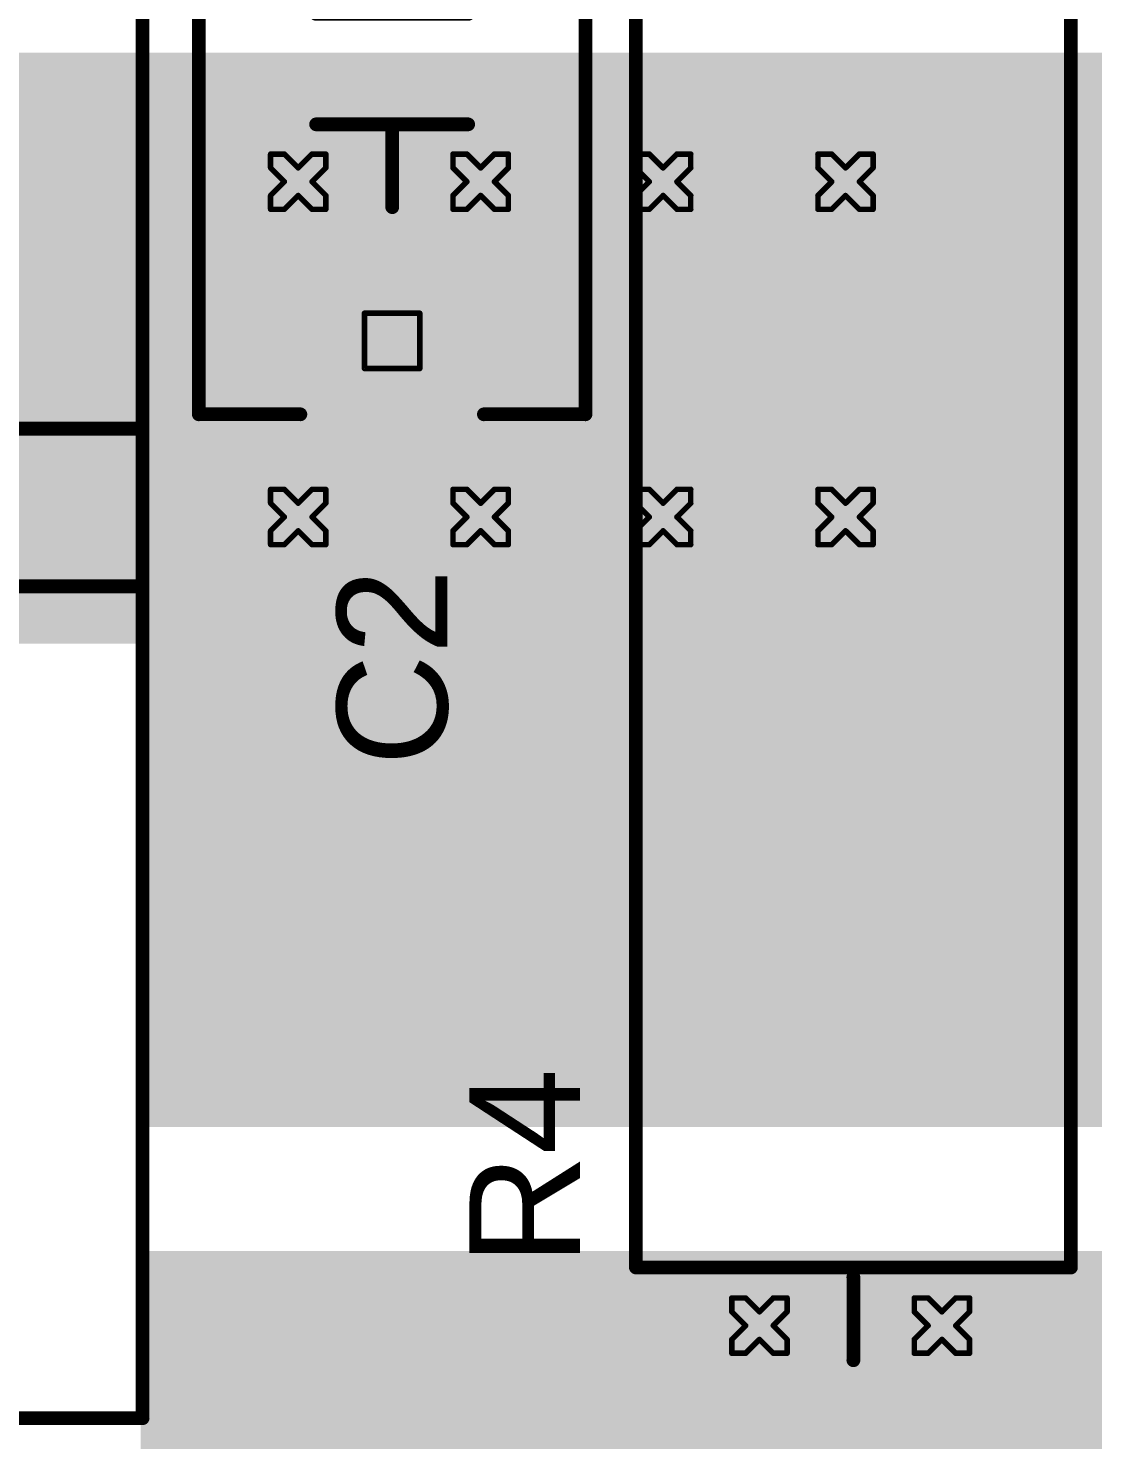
# Model space of a CAD drawing. Header units: inches. Extents: x 0 to 282, y 0 to 91.
# Drawn here: x 14.18 to 23.97, y 19.63 to 32.61 of the extents above; entities that cross this region are included whole.
import ezdxf

# ---------------------------------------------------------------- set-up
doc = ezdxf.new("R2010")
doc.units = ezdxf.units.IN
for name, color, linetype in [('Bottom Layer', 5, 'Continuous'), ('Bottom Solder', 6, 'Continuous'), ('Drill Drawing', 1, 'Continuous'), ('Multi-Layer', 9, 'Continuous'), ('Pad Holes', 156, 'Continuous'), ('Top Layer', 1, 'Continuous'), ('Top Overlay', 2, 'Continuous'), ('Top Solder', 216, 'Continuous'), ('Via Holes', 16, 'Continuous')]:
    doc.layers.add(name, color=color, linetype=linetype)
doc.styles.add('Arial', font='', dxfattribs={"height": 0.2})
doc.styles.get('Arial').set_extended_font_data('Arial')

# ---------------------------------------------------------------- blocks, each defined once
blk = doc.blocks.new('MFR2WSJT_73_39R_2')
at = {"layer": 'Bottom Layer'}
h = blk.add_hatch(color=5, dxfattribs=at)
edge = h.paths.add_edge_path()
edge.add_arc((7.75, 0), 0.9, 0, 360)
at = {"layer": 'Bottom Solder'}
h = blk.add_hatch(color=6, dxfattribs=at)
edge = h.paths.add_edge_path()
edge.add_arc((7.75, 0), 0.951, 0, 360)
at = {"layer": 'Multi-Layer'}
h = blk.add_hatch(color=9, dxfattribs=at)
edge = h.paths.add_edge_path()
edge.add_arc((7.75, 0), 0.9, 0, 360)
at = {"layer": 'Pad Holes'}
h = blk.add_hatch(color=7, dxfattribs=at)
edge = h.paths.add_edge_path()
edge.add_arc((7.75, 0), 0.5, 0, 360)
at = {"layer": 'Top Layer'}
h = blk.add_hatch(color=1, dxfattribs=at)
edge = h.paths.add_edge_path()
edge.add_arc((7.75, 0), 0.9, 0, 360)
at = {"layer": 'Top Solder'}
h = blk.add_hatch(color=216, dxfattribs=at)
edge = h.paths.add_edge_path()
edge.add_arc((7.75, 0), 0.951, 0, 360)
at = {"layer": 'Top Overlay', "const_width": 0.127}
for points in [[(5.75, 2), (-5.75, 2)], [(5.75, -2), (5.75, 2)], [(6.603, 0), (5.841, 0)], [(5.75, -2), (-5.75, -2)]]:
    blk.add_lwpolyline(points, dxfattribs=at)
at = {"layer": 'Top Overlay', "const_width": 0.0635}
for points in [[(5.718, 2, 1), (5.782, 2, 1)], [(5.718, 2, 1), (5.782, 2, 1)], [(5.809, 0, 1), (5.873, 0, 1)], [(6.571, 0, 1), (6.635, 0, 1)], [(5.718, -2, 1), (5.782, -2, 1)], [(5.718, -2, 1), (5.782, -2, 1)]]:
    blk.add_lwpolyline(points, format="xyb", close=True, dxfattribs=at)
blk = doc.blocks.new('KP103J2G0501_3')
at = {"layer": 'Bottom Layer'}
h = blk.add_hatch(color=5, dxfattribs=at)
edge = h.paths.add_edge_path()
edge.add_arc((-2.5, 0), 0.9, 0, 360)
h = blk.add_hatch(color=5, dxfattribs=at)
edge = h.paths.add_edge_path()
edge.add_arc((2.5, 0), 0.9, 0, 360)
at = {"layer": 'Bottom Solder'}
h = blk.add_hatch(color=6, dxfattribs=at)
edge = h.paths.add_edge_path()
edge.add_arc((-2.5, 0), 0.95, 0, 360)
h = blk.add_hatch(color=6, dxfattribs=at)
edge = h.paths.add_edge_path()
edge.add_arc((2.5, 0), 0.95, 0, 360)
at = {"layer": 'Multi-Layer'}
h = blk.add_hatch(color=9, dxfattribs=at)
edge = h.paths.add_edge_path()
edge.add_arc((-2.5, 0), 0.9, 0, 360)
h = blk.add_hatch(color=9, dxfattribs=at)
edge = h.paths.add_edge_path()
edge.add_arc((2.5, 0), 0.9, 0, 360)
at = {"layer": 'Pad Holes'}
h = blk.add_hatch(color=7, dxfattribs=at)
edge = h.paths.add_edge_path()
edge.add_arc((-2.5, 0), 0.5, 0, 360)
h = blk.add_hatch(color=7, dxfattribs=at)
edge = h.paths.add_edge_path()
edge.add_arc((2.5, 0), 0.5, 0, 360)
at = {"layer": 'Top Layer'}
h = blk.add_hatch(color=1, dxfattribs=at)
edge = h.paths.add_edge_path()
edge.add_arc((-2.5, 0), 0.9, 0, 360)
h = blk.add_hatch(color=1, dxfattribs=at)
edge = h.paths.add_edge_path()
edge.add_arc((2.5, 0), 0.9, 0, 360)
at = {"layer": 'Top Solder'}
h = blk.add_hatch(color=216, dxfattribs=at)
edge = h.paths.add_edge_path()
edge.add_arc((-2.5, 0), 0.95, 0, 360)
h = blk.add_hatch(color=216, dxfattribs=at)
edge = h.paths.add_edge_path()
edge.add_arc((2.5, 0), 0.95, 0, 360)
at = {"layer": 'Top Overlay', "const_width": 0.127}
for points in [[(-3.175, 1.778), (-3.175, 0.844)], [(-3.175, 1.778), (3.175, 1.778)], [(3.175, 1.778), (3.175, 0.844)], [(-0.508, 0.699), (-0.508, -0.699)], [(0.508, 0.699), (0.508, -0.699)], [(-1.27, -0.001), (-0.508, -0.001)], [(0.508, -0.001), (1.27, -0.001)], [(-3.175, -0.844), (-3.175, -1.778)], [(3.175, -0.844), (3.175, -1.778)], [(-3.175, -1.778), (3.175, -1.778)]]:
    blk.add_lwpolyline(points, dxfattribs=at)
at = {"layer": 'Top Overlay', "const_width": 0.0635}
for points in [[(-3.207, 1.778, 1), (-3.144, 1.778, 1)], [(-3.207, 1.778, 1), (-3.144, 1.778, 1)], [(3.143, 1.778, 1), (3.206, 1.778, 1)], [(3.143, 1.778, 1), (3.206, 1.778, 1)], [(-3.207, 0.844, 1), (-3.144, 0.844, 1)], [(3.143, 0.844, 1), (3.206, 0.844, 1)], [(-0.54, 0.699, 1), (-0.477, 0.699, 1)], [(0.476, 0.699, 1), (0.54, 0.699, 1)], [(-1.302, -0.001, 1), (-1.239, -0.001, 1)], [(-0.54, -0.001, 1), (-0.477, -0.001, 1)], [(0.476, -0.001, 1), (0.54, -0.001, 1)], [(1.238, -0.001, 1), (1.301, -0.001, 1)], [(-0.54, -0.699, 1), (-0.477, -0.699, 1)], [(0.476, -0.699, 1), (0.54, -0.699, 1)], [(-3.207, -0.844, 1), (-3.144, -0.844, 1)], [(3.143, -0.844, 1), (3.206, -0.844, 1)], [(-3.207, -1.778, 1), (-3.144, -1.778, 1)], [(-3.207, -1.778, 1), (-3.144, -1.778, 1)], [(3.143, -1.778, 1), (3.206, -1.778, 1)], [(3.143, -1.778, 1), (3.206, -1.778, 1)]]:
    blk.add_lwpolyline(points, format="xyb", close=True, dxfattribs=at)
blk = doc.blocks.new('DBT50G_7_62_2P_BK_P_10')
at = {"layer": 'Top Overlay', "const_width": 0.127}
for points in [[(8.38, 4.55), (-8.22, 4.55)], [(-0.72, -10.65), (-0.72, 4.55)], [(0.73, 4.55), (-0.72, 4.55)], [(0.73, -10.65), (0.73, 4.55)], [(8.38, -10.65), (8.38, 4.55)]]:
    blk.add_lwpolyline(points, dxfattribs=at)
at = {"layer": 'Top Overlay', "const_width": 0.0635}
for points in [[(-0.752, 4.55, 1), (-0.688, 4.55, 1)], [(-0.752, 4.55, 1), (-0.688, 4.55, 1)], [(0.698, 4.55, 1), (0.762, 4.55, 1)], [(0.698, 4.55, 1), (0.762, 4.55, 1)], [(8.348, 4.55, 1), (8.412, 4.55, 1)], [(8.348, 4.55, 1), (8.412, 4.55, 1)]]:
    blk.add_lwpolyline(points, format="xyb", close=True, dxfattribs=at)

msp = doc.modelspace()

# ---------------------------------------------------------------- hatches: boundary and pattern name
at = {"layer": 'Bottom Layer'}
for points in [[(1.321, 26.949), (32.207, 26.949), (32.207, 32.385), (1.321, 32.385)], [(15.215, 22.504), (32.207, 22.504), (32.207, 32.385), (15.215, 32.385)], [(15.215, 15.824), (43.155, 15.824), (43.155, 21.361), (15.215, 21.361)]]:
    msp.add_hatch(color=5, dxfattribs=at).paths.add_polyline_path(points)
h = msp.add_hatch(color=5, dxfattribs=at)
edge = h.paths.add_edge_path()
edge.add_arc((16.662, 31.197), 0.3, 0, 360)
h = msp.add_hatch(color=5, dxfattribs=at)
edge = h.paths.add_edge_path()
edge.add_arc((18.34, 31.197), 0.3, 0, 360)
h = msp.add_hatch(color=5, dxfattribs=at)
edge = h.paths.add_edge_path()
edge.add_arc((20.018, 31.197), 0.3, 0, 360)
h = msp.add_hatch(color=5, dxfattribs=at)
edge = h.paths.add_edge_path()
edge.add_arc((21.696, 31.197), 0.3, 0, 360)
h = msp.add_hatch(color=5, dxfattribs=at)
edge = h.paths.add_edge_path()
edge.add_arc((16.662, 28.113), 0.3, 0, 360)
h = msp.add_hatch(color=5, dxfattribs=at)
edge = h.paths.add_edge_path()
edge.add_arc((18.34, 28.113), 0.3, 0, 360)
h = msp.add_hatch(color=5, dxfattribs=at)
edge = h.paths.add_edge_path()
edge.add_arc((20.018, 28.113), 0.3, 0, 360)
h = msp.add_hatch(color=5, dxfattribs=at)
edge = h.paths.add_edge_path()
edge.add_arc((21.696, 28.113), 0.3, 0, 360)
h = msp.add_hatch(color=5, dxfattribs=at)
edge = h.paths.add_edge_path()
edge.add_arc((20.904, 20.676), 0.3, 0, 360)
h = msp.add_hatch(color=5, dxfattribs=at)
edge = h.paths.add_edge_path()
edge.add_arc((22.582, 20.676), 0.3, 0, 360)
at = {"layer": 'Bottom Solder'}
h = msp.add_hatch(color=6, dxfattribs=at)
edge = h.paths.add_edge_path()
edge.add_arc((16.662, 31.197), 0.402, 0, 360)
h = msp.add_hatch(color=6, dxfattribs=at)
edge = h.paths.add_edge_path()
edge.add_arc((18.34, 31.197), 0.402, 0, 360)
h = msp.add_hatch(color=6, dxfattribs=at)
edge = h.paths.add_edge_path()
edge.add_arc((20.018, 31.197), 0.402, 0, 360)
h = msp.add_hatch(color=6, dxfattribs=at)
edge = h.paths.add_edge_path()
edge.add_arc((21.696, 31.197), 0.402, 0, 360)
h = msp.add_hatch(color=6, dxfattribs=at)
edge = h.paths.add_edge_path()
edge.add_arc((16.662, 28.113), 0.402, 0, 360)
h = msp.add_hatch(color=6, dxfattribs=at)
edge = h.paths.add_edge_path()
edge.add_arc((18.34, 28.113), 0.402, 0, 360)
h = msp.add_hatch(color=6, dxfattribs=at)
edge = h.paths.add_edge_path()
edge.add_arc((20.018, 28.113), 0.402, 0, 360)
h = msp.add_hatch(color=6, dxfattribs=at)
edge = h.paths.add_edge_path()
edge.add_arc((21.696, 28.113), 0.402, 0, 360)
h = msp.add_hatch(color=6, dxfattribs=at)
edge = h.paths.add_edge_path()
edge.add_arc((20.904, 20.676), 0.402, 0, 360)
h = msp.add_hatch(color=6, dxfattribs=at)
edge = h.paths.add_edge_path()
edge.add_arc((22.582, 20.676), 0.402, 0, 360)
at = {"layer": 'Top Layer'}
for points in [[(1.321, 26.949), (32.207, 26.949), (32.207, 32.385), (1.321, 32.385)], [(15.215, 22.504), (32.207, 22.504), (32.207, 32.385), (15.215, 32.385)], [(15.215, 15.824), (43.155, 15.824), (43.155, 21.361), (15.215, 21.361)]]:
    msp.add_hatch(color=1, dxfattribs=at).paths.add_polyline_path(points)
h = msp.add_hatch(color=1, dxfattribs=at)
edge = h.paths.add_edge_path()
edge.add_arc((16.662, 31.197), 0.3, 0, 360)
h = msp.add_hatch(color=1, dxfattribs=at)
edge = h.paths.add_edge_path()
edge.add_arc((18.34, 31.197), 0.3, 0, 360)
h = msp.add_hatch(color=1, dxfattribs=at)
edge = h.paths.add_edge_path()
edge.add_arc((20.018, 31.197), 0.3, 0, 360)
h = msp.add_hatch(color=1, dxfattribs=at)
edge = h.paths.add_edge_path()
edge.add_arc((21.696, 31.197), 0.3, 0, 360)
h = msp.add_hatch(color=1, dxfattribs=at)
edge = h.paths.add_edge_path()
edge.add_arc((16.662, 28.113), 0.3, 0, 360)
h = msp.add_hatch(color=1, dxfattribs=at)
edge = h.paths.add_edge_path()
edge.add_arc((18.34, 28.113), 0.3, 0, 360)
h = msp.add_hatch(color=1, dxfattribs=at)
edge = h.paths.add_edge_path()
edge.add_arc((20.018, 28.113), 0.3, 0, 360)
h = msp.add_hatch(color=1, dxfattribs=at)
edge = h.paths.add_edge_path()
edge.add_arc((21.696, 28.113), 0.3, 0, 360)
h = msp.add_hatch(color=1, dxfattribs=at)
edge = h.paths.add_edge_path()
edge.add_arc((20.904, 20.676), 0.3, 0, 360)
h = msp.add_hatch(color=1, dxfattribs=at)
edge = h.paths.add_edge_path()
edge.add_arc((22.582, 20.676), 0.3, 0, 360)
at = {"layer": 'Top Solder'}
h = msp.add_hatch(color=216, dxfattribs=at)
edge = h.paths.add_edge_path()
edge.add_arc((16.662, 31.197), 0.402, 0, 360)
h = msp.add_hatch(color=216, dxfattribs=at)
edge = h.paths.add_edge_path()
edge.add_arc((18.34, 31.197), 0.402, 0, 360)
h = msp.add_hatch(color=216, dxfattribs=at)
edge = h.paths.add_edge_path()
edge.add_arc((20.018, 31.197), 0.402, 0, 360)
h = msp.add_hatch(color=216, dxfattribs=at)
edge = h.paths.add_edge_path()
edge.add_arc((21.696, 31.197), 0.402, 0, 360)
h = msp.add_hatch(color=216, dxfattribs=at)
edge = h.paths.add_edge_path()
edge.add_arc((16.662, 28.113), 0.402, 0, 360)
h = msp.add_hatch(color=216, dxfattribs=at)
edge = h.paths.add_edge_path()
edge.add_arc((18.34, 28.113), 0.402, 0, 360)
h = msp.add_hatch(color=216, dxfattribs=at)
edge = h.paths.add_edge_path()
edge.add_arc((20.018, 28.113), 0.402, 0, 360)
h = msp.add_hatch(color=216, dxfattribs=at)
edge = h.paths.add_edge_path()
edge.add_arc((21.696, 28.113), 0.402, 0, 360)
h = msp.add_hatch(color=216, dxfattribs=at)
edge = h.paths.add_edge_path()
edge.add_arc((20.904, 20.676), 0.402, 0, 360)
h = msp.add_hatch(color=216, dxfattribs=at)
edge = h.paths.add_edge_path()
edge.add_arc((22.582, 20.676), 0.402, 0, 360)
at = {"layer": 'Via Holes'}
h = msp.add_hatch(color=7, dxfattribs=at)
edge = h.paths.add_edge_path()
edge.add_arc((16.662, 31.197), 0.15, 0, 360)
h = msp.add_hatch(color=7, dxfattribs=at)
edge = h.paths.add_edge_path()
edge.add_arc((18.34, 31.197), 0.15, 0, 360)
h = msp.add_hatch(color=7, dxfattribs=at)
edge = h.paths.add_edge_path()
edge.add_arc((20.018, 31.197), 0.15, 0, 360)
h = msp.add_hatch(color=7, dxfattribs=at)
edge = h.paths.add_edge_path()
edge.add_arc((21.696, 31.197), 0.15, 0, 360)
h = msp.add_hatch(color=7, dxfattribs=at)
edge = h.paths.add_edge_path()
edge.add_arc((16.662, 28.113), 0.15, 0, 360)
h = msp.add_hatch(color=7, dxfattribs=at)
edge = h.paths.add_edge_path()
edge.add_arc((18.34, 28.113), 0.15, 0, 360)
h = msp.add_hatch(color=7, dxfattribs=at)
edge = h.paths.add_edge_path()
edge.add_arc((20.018, 28.113), 0.15, 0, 360)
h = msp.add_hatch(color=7, dxfattribs=at)
edge = h.paths.add_edge_path()
edge.add_arc((21.696, 28.113), 0.15, 0, 360)
h = msp.add_hatch(color=7, dxfattribs=at)
edge = h.paths.add_edge_path()
edge.add_arc((20.904, 20.676), 0.15, 0, 360)
h = msp.add_hatch(color=7, dxfattribs=at)
edge = h.paths.add_edge_path()
edge.add_arc((22.582, 20.676), 0.15, 0, 360)

# ---------------------------------------------------------------- linework, layer by layer
at = {"layer": 'Drill Drawing', "const_width": 0.0508}
for points in [[(16.408, 31.324), (16.408, 31.451)], [(16.408, 31.451), (16.535, 31.451)], [(16.535, 31.451), (16.662, 31.324)], [(16.662, 31.324), (16.789, 31.451)], [(16.789, 31.451), (16.916, 31.451)], [(16.916, 31.324), (16.916, 31.451)], [(18.086, 31.324), (18.086, 31.451)], [(18.086, 31.451), (18.213, 31.451)], [(18.213, 31.451), (18.34, 31.324)], [(18.34, 31.324), (18.467, 31.451)], [(18.467, 31.451), (18.594, 31.451)], [(18.594, 31.324), (18.594, 31.451)], [(19.764, 31.324), (19.764, 31.451)], [(19.764, 31.451), (19.891, 31.451)], [(19.891, 31.451), (20.018, 31.324)], [(20.018, 31.324), (20.145, 31.451)], [(20.145, 31.451), (20.272, 31.451)], [(20.272, 31.324), (20.272, 31.451)], [(21.442, 31.324), (21.442, 31.451)], [(21.442, 31.451), (21.569, 31.451)], [(21.569, 31.451), (21.696, 31.324)], [(21.696, 31.324), (21.823, 31.451)], [(21.823, 31.451), (21.95, 31.451)], [(21.95, 31.324), (21.95, 31.451)], [(16.408, 31.324), (16.535, 31.197)], [(16.789, 31.197), (16.916, 31.324)], [(18.086, 31.324), (18.213, 31.197)], [(18.467, 31.197), (18.594, 31.324)], [(19.764, 31.324), (19.891, 31.197)], [(20.145, 31.197), (20.272, 31.324)], [(21.442, 31.324), (21.569, 31.197)], [(21.823, 31.197), (21.95, 31.324)], [(16.408, 31.07), (16.535, 31.197)], [(16.789, 31.197), (16.916, 31.07)], [(18.086, 31.07), (18.213, 31.197)], [(18.467, 31.197), (18.594, 31.07)], [(19.764, 31.07), (19.891, 31.197)], [(20.145, 31.197), (20.272, 31.07)], [(21.442, 31.07), (21.569, 31.197)], [(21.823, 31.197), (21.95, 31.07)], [(16.408, 30.943), (16.408, 31.07)], [(16.535, 30.943), (16.662, 31.07)], [(16.662, 31.07), (16.789, 30.943)], [(16.916, 30.943), (16.916, 31.07)], [(18.086, 30.943), (18.086, 31.07)], [(18.213, 30.943), (18.34, 31.07)], [(18.34, 31.07), (18.467, 30.943)], [(18.594, 30.943), (18.594, 31.07)], [(19.764, 30.943), (19.764, 31.07)], [(19.891, 30.943), (20.018, 31.07)], [(20.018, 31.07), (20.145, 30.943)], [(20.272, 30.943), (20.272, 31.07)], [(21.442, 30.943), (21.442, 31.07)], [(21.569, 30.943), (21.696, 31.07)], [(21.696, 31.07), (21.823, 30.943)], [(21.95, 30.943), (21.95, 31.07)], [(16.408, 30.943), (16.535, 30.943)], [(16.789, 30.943), (16.916, 30.943)], [(18.086, 30.943), (18.213, 30.943)], [(18.467, 30.943), (18.594, 30.943)], [(19.764, 30.943), (19.891, 30.943)], [(20.145, 30.943), (20.272, 30.943)], [(21.442, 30.943), (21.569, 30.943)], [(21.823, 30.943), (21.95, 30.943)], [(17.272, 29.987), (17.78, 29.987)], [(17.272, 29.479), (17.272, 29.987)], [(17.78, 29.479), (17.78, 29.987)], [(17.272, 29.479), (17.78, 29.479)], [(16.408, 28.24), (16.408, 28.367)], [(16.408, 28.367), (16.535, 28.367)], [(16.535, 28.367), (16.662, 28.24)], [(16.662, 28.24), (16.789, 28.367)], [(16.789, 28.367), (16.916, 28.367)], [(16.916, 28.24), (16.916, 28.367)], [(18.086, 28.24), (18.086, 28.367)], [(18.086, 28.367), (18.213, 28.367)], [(18.213, 28.367), (18.34, 28.24)], [(18.34, 28.24), (18.467, 28.367)], [(18.467, 28.367), (18.594, 28.367)], [(18.594, 28.24), (18.594, 28.367)], [(19.764, 28.24), (19.764, 28.367)], [(19.764, 28.367), (19.891, 28.367)], [(19.891, 28.367), (20.018, 28.24)], [(20.018, 28.24), (20.145, 28.367)], [(20.145, 28.367), (20.272, 28.367)], [(20.272, 28.24), (20.272, 28.367)], [(21.442, 28.24), (21.442, 28.367)], [(21.442, 28.367), (21.569, 28.367)], [(21.569, 28.367), (21.696, 28.24)], [(21.696, 28.24), (21.823, 28.367)], [(21.823, 28.367), (21.95, 28.367)], [(21.95, 28.24), (21.95, 28.367)], [(16.408, 28.24), (16.535, 28.113)], [(16.789, 28.113), (16.916, 28.24)], [(18.086, 28.24), (18.213, 28.113)], [(18.467, 28.113), (18.594, 28.24)], [(19.764, 28.24), (19.891, 28.113)], [(20.145, 28.113), (20.272, 28.24)], [(21.442, 28.24), (21.569, 28.113)], [(21.823, 28.113), (21.95, 28.24)], [(16.408, 27.986), (16.535, 28.113)], [(16.789, 28.113), (16.916, 27.986)], [(18.086, 27.986), (18.213, 28.113)], [(18.467, 28.113), (18.594, 27.986)], [(19.764, 27.986), (19.891, 28.113)], [(20.145, 28.113), (20.272, 27.986)], [(21.442, 27.986), (21.569, 28.113)], [(21.823, 28.113), (21.95, 27.986)], [(16.408, 27.859), (16.408, 27.986)], [(16.535, 27.859), (16.662, 27.986)], [(16.662, 27.986), (16.789, 27.859)], [(16.916, 27.859), (16.916, 27.986)], [(18.086, 27.859), (18.086, 27.986)], [(18.213, 27.859), (18.34, 27.986)], [(18.34, 27.986), (18.467, 27.859)], [(18.594, 27.859), (18.594, 27.986)], [(19.764, 27.859), (19.764, 27.986)], [(19.891, 27.859), (20.018, 27.986)], [(20.018, 27.986), (20.145, 27.859)], [(20.272, 27.859), (20.272, 27.986)], [(21.442, 27.859), (21.442, 27.986)], [(21.569, 27.859), (21.696, 27.986)], [(21.696, 27.986), (21.823, 27.859)], [(21.95, 27.859), (21.95, 27.986)], [(16.408, 27.859), (16.535, 27.859)], [(16.789, 27.859), (16.916, 27.859)], [(18.086, 27.859), (18.213, 27.859)], [(18.467, 27.859), (18.594, 27.859)], [(19.764, 27.859), (19.891, 27.859)], [(20.145, 27.859), (20.272, 27.859)], [(21.442, 27.859), (21.569, 27.859)], [(21.823, 27.859), (21.95, 27.859)], [(20.65, 20.803), (20.65, 20.93)], [(20.65, 20.93), (20.777, 20.93)], [(20.777, 20.93), (20.904, 20.803)], [(20.904, 20.803), (21.031, 20.93)], [(21.031, 20.93), (21.158, 20.93)], [(21.158, 20.803), (21.158, 20.93)], [(22.328, 20.803), (22.328, 20.93)], [(22.328, 20.93), (22.455, 20.93)], [(22.455, 20.93), (22.582, 20.803)], [(22.582, 20.803), (22.709, 20.93)], [(22.709, 20.93), (22.836, 20.93)], [(22.836, 20.803), (22.836, 20.93)], [(20.65, 20.803), (20.777, 20.676)], [(21.031, 20.676), (21.158, 20.803)], [(22.328, 20.803), (22.455, 20.676)], [(22.709, 20.676), (22.836, 20.803)], [(20.65, 20.549), (20.777, 20.676)], [(21.031, 20.676), (21.158, 20.549)], [(22.328, 20.549), (22.455, 20.676)], [(22.709, 20.676), (22.836, 20.549)], [(20.65, 20.422), (20.65, 20.549)], [(20.777, 20.422), (20.904, 20.549)], [(20.904, 20.549), (21.031, 20.422)], [(21.158, 20.422), (21.158, 20.549)], [(22.328, 20.422), (22.328, 20.549)], [(22.455, 20.422), (22.582, 20.549)], [(22.582, 20.549), (22.709, 20.422)], [(22.836, 20.422), (22.836, 20.549)], [(20.65, 20.422), (20.777, 20.422)], [(21.031, 20.422), (21.158, 20.422)], [(22.328, 20.422), (22.455, 20.422)], [(22.709, 20.422), (22.836, 20.422)]]:
    msp.add_lwpolyline(points, dxfattribs=at)
at = {"layer": 'Drill Drawing', "const_width": 0.0254}
for points in [[(16.396, 31.451, 1), (16.421, 31.451, 1)], [(16.396, 31.451, 1), (16.421, 31.451, 1)], [(16.523, 31.451, 1), (16.548, 31.451, 1)], [(16.523, 31.451, 1), (16.548, 31.451, 1)], [(16.777, 31.451, 1), (16.802, 31.451, 1)], [(16.777, 31.451, 1), (16.802, 31.451, 1)], [(16.904, 31.451, 1), (16.929, 31.451, 1)], [(16.904, 31.451, 1), (16.929, 31.451, 1)], [(18.073, 31.451, 1), (18.099, 31.451, 1)], [(18.073, 31.451, 1), (18.099, 31.451, 1)], [(18.2, 31.451, 1), (18.226, 31.451, 1)], [(18.2, 31.451, 1), (18.226, 31.451, 1)], [(18.454, 31.451, 1), (18.48, 31.451, 1)], [(18.454, 31.451, 1), (18.48, 31.451, 1)], [(18.581, 31.451, 1), (18.607, 31.451, 1)], [(18.581, 31.451, 1), (18.607, 31.451, 1)], [(19.751, 31.451, 1), (19.777, 31.451, 1)], [(19.751, 31.451, 1), (19.777, 31.451, 1)], [(19.878, 31.451, 1), (19.904, 31.451, 1)], [(19.878, 31.451, 1), (19.904, 31.451, 1)], [(20.132, 31.451, 1), (20.158, 31.451, 1)], [(20.132, 31.451, 1), (20.158, 31.451, 1)], [(20.259, 31.451, 1), (20.285, 31.451, 1)], [(20.259, 31.451, 1), (20.285, 31.451, 1)], [(21.429, 31.451, 1), (21.454, 31.451, 1)], [(21.429, 31.451, 1), (21.454, 31.451, 1)], [(21.556, 31.451, 1), (21.581, 31.451, 1)], [(21.556, 31.451, 1), (21.581, 31.451, 1)], [(21.81, 31.451, 1), (21.835, 31.451, 1)], [(21.81, 31.451, 1), (21.835, 31.451, 1)], [(21.937, 31.451, 1), (21.962, 31.451, 1)], [(21.937, 31.451, 1), (21.962, 31.451, 1)], [(16.396, 31.324, 1), (16.421, 31.324, 1)], [(16.396, 31.324, 1), (16.421, 31.324, 1)], [(16.65, 31.324, 1), (16.675, 31.324, 1)], [(16.65, 31.324, 1), (16.675, 31.324, 1)], [(16.904, 31.324, 1), (16.929, 31.324, 1)], [(16.904, 31.324, 1), (16.929, 31.324, 1)], [(18.073, 31.324, 1), (18.099, 31.324, 1)], [(18.073, 31.324, 1), (18.099, 31.324, 1)], [(18.327, 31.324, 1), (18.353, 31.324, 1)], [(18.327, 31.324, 1), (18.353, 31.324, 1)], [(18.581, 31.324, 1), (18.607, 31.324, 1)], [(18.581, 31.324, 1), (18.607, 31.324, 1)], [(19.751, 31.324, 1), (19.777, 31.324, 1)], [(19.751, 31.324, 1), (19.777, 31.324, 1)], [(20.005, 31.324, 1), (20.031, 31.324, 1)], [(20.005, 31.324, 1), (20.031, 31.324, 1)], [(20.259, 31.324, 1), (20.285, 31.324, 1)], [(20.259, 31.324, 1), (20.285, 31.324, 1)], [(21.429, 31.324, 1), (21.454, 31.324, 1)], [(21.429, 31.324, 1), (21.454, 31.324, 1)], [(21.683, 31.324, 1), (21.708, 31.324, 1)], [(21.683, 31.324, 1), (21.708, 31.324, 1)], [(21.937, 31.324, 1), (21.962, 31.324, 1)], [(21.937, 31.324, 1), (21.962, 31.324, 1)], [(16.523, 31.197, 1), (16.548, 31.197, 1)], [(16.523, 31.197, 1), (16.548, 31.197, 1)], [(16.777, 31.197, 1), (16.802, 31.197, 1)], [(16.777, 31.197, 1), (16.802, 31.197, 1)], [(18.2, 31.197, 1), (18.226, 31.197, 1)], [(18.2, 31.197, 1), (18.226, 31.197, 1)], [(18.454, 31.197, 1), (18.48, 31.197, 1)], [(18.454, 31.197, 1), (18.48, 31.197, 1)], [(19.878, 31.197, 1), (19.904, 31.197, 1)], [(19.878, 31.197, 1), (19.904, 31.197, 1)], [(20.132, 31.197, 1), (20.158, 31.197, 1)], [(20.132, 31.197, 1), (20.158, 31.197, 1)], [(21.556, 31.197, 1), (21.581, 31.197, 1)], [(21.556, 31.197, 1), (21.581, 31.197, 1)], [(21.81, 31.197, 1), (21.835, 31.197, 1)], [(21.81, 31.197, 1), (21.835, 31.197, 1)], [(16.396, 31.07, 1), (16.421, 31.07, 1)], [(16.396, 31.07, 1), (16.421, 31.07, 1)], [(16.65, 31.07, 1), (16.675, 31.07, 1)], [(16.65, 31.07, 1), (16.675, 31.07, 1)], [(16.904, 31.07, 1), (16.929, 31.07, 1)], [(16.904, 31.07, 1), (16.929, 31.07, 1)], [(18.073, 31.07, 1), (18.099, 31.07, 1)], [(18.073, 31.07, 1), (18.099, 31.07, 1)], [(18.327, 31.07, 1), (18.353, 31.07, 1)], [(18.327, 31.07, 1), (18.353, 31.07, 1)], [(18.581, 31.07, 1), (18.607, 31.07, 1)], [(18.581, 31.07, 1), (18.607, 31.07, 1)], [(19.751, 31.07, 1), (19.777, 31.07, 1)], [(19.751, 31.07, 1), (19.777, 31.07, 1)], [(20.005, 31.07, 1), (20.031, 31.07, 1)], [(20.005, 31.07, 1), (20.031, 31.07, 1)], [(20.259, 31.07, 1), (20.285, 31.07, 1)], [(20.259, 31.07, 1), (20.285, 31.07, 1)], [(21.429, 31.07, 1), (21.454, 31.07, 1)], [(21.429, 31.07, 1), (21.454, 31.07, 1)], [(21.683, 31.07, 1), (21.708, 31.07, 1)], [(21.683, 31.07, 1), (21.708, 31.07, 1)], [(21.937, 31.07, 1), (21.962, 31.07, 1)], [(21.937, 31.07, 1), (21.962, 31.07, 1)], [(16.396, 30.943, 1), (16.421, 30.943, 1)], [(16.396, 30.943, 1), (16.421, 30.943, 1)], [(16.523, 30.943, 1), (16.548, 30.943, 1)], [(16.523, 30.943, 1), (16.548, 30.943, 1)], [(16.777, 30.943, 1), (16.802, 30.943, 1)], [(16.777, 30.943, 1), (16.802, 30.943, 1)], [(16.904, 30.943, 1), (16.929, 30.943, 1)], [(16.904, 30.943, 1), (16.929, 30.943, 1)], [(18.073, 30.943, 1), (18.099, 30.943, 1)], [(18.073, 30.943, 1), (18.099, 30.943, 1)], [(18.2, 30.943, 1), (18.226, 30.943, 1)], [(18.2, 30.943, 1), (18.226, 30.943, 1)], [(18.454, 30.943, 1), (18.48, 30.943, 1)], [(18.454, 30.943, 1), (18.48, 30.943, 1)], [(18.581, 30.943, 1), (18.607, 30.943, 1)], [(18.581, 30.943, 1), (18.607, 30.943, 1)], [(19.751, 30.943, 1), (19.777, 30.943, 1)], [(19.751, 30.943, 1), (19.777, 30.943, 1)], [(19.878, 30.943, 1), (19.904, 30.943, 1)], [(19.878, 30.943, 1), (19.904, 30.943, 1)], [(20.132, 30.943, 1), (20.158, 30.943, 1)], [(20.132, 30.943, 1), (20.158, 30.943, 1)], [(20.259, 30.943, 1), (20.285, 30.943, 1)], [(20.259, 30.943, 1), (20.285, 30.943, 1)], [(21.429, 30.943, 1), (21.454, 30.943, 1)], [(21.429, 30.943, 1), (21.454, 30.943, 1)], [(21.556, 30.943, 1), (21.581, 30.943, 1)], [(21.556, 30.943, 1), (21.581, 30.943, 1)], [(21.81, 30.943, 1), (21.835, 30.943, 1)], [(21.81, 30.943, 1), (21.835, 30.943, 1)], [(21.937, 30.943, 1), (21.962, 30.943, 1)], [(21.937, 30.943, 1), (21.962, 30.943, 1)], [(17.259, 29.987, 1), (17.285, 29.987, 1)], [(17.259, 29.987, 1), (17.285, 29.987, 1)], [(17.767, 29.987, 1), (17.793, 29.987, 1)], [(17.767, 29.987, 1), (17.793, 29.987, 1)], [(17.259, 29.479, 1), (17.285, 29.479, 1)], [(17.259, 29.479, 1), (17.285, 29.479, 1)], [(17.767, 29.479, 1), (17.793, 29.479, 1)], [(17.767, 29.479, 1), (17.793, 29.479, 1)], [(16.396, 28.367, 1), (16.421, 28.367, 1)], [(16.396, 28.367, 1), (16.421, 28.367, 1)], [(16.523, 28.367, 1), (16.548, 28.367, 1)], [(16.523, 28.367, 1), (16.548, 28.367, 1)], [(16.777, 28.367, 1), (16.802, 28.367, 1)], [(16.777, 28.367, 1), (16.802, 28.367, 1)], [(16.904, 28.367, 1), (16.929, 28.367, 1)], [(16.904, 28.367, 1), (16.929, 28.367, 1)], [(18.073, 28.367, 1), (18.099, 28.367, 1)], [(18.073, 28.367, 1), (18.099, 28.367, 1)], [(18.2, 28.367, 1), (18.226, 28.367, 1)], [(18.2, 28.367, 1), (18.226, 28.367, 1)], [(18.454, 28.367, 1), (18.48, 28.367, 1)], [(18.454, 28.367, 1), (18.48, 28.367, 1)], [(18.581, 28.367, 1), (18.607, 28.367, 1)], [(18.581, 28.367, 1), (18.607, 28.367, 1)], [(19.751, 28.367, 1), (19.777, 28.367, 1)], [(19.751, 28.367, 1), (19.777, 28.367, 1)], [(19.878, 28.367, 1), (19.904, 28.367, 1)], [(19.878, 28.367, 1), (19.904, 28.367, 1)], [(20.132, 28.367, 1), (20.158, 28.367, 1)], [(20.132, 28.367, 1), (20.158, 28.367, 1)], [(20.259, 28.367, 1), (20.285, 28.367, 1)], [(20.259, 28.367, 1), (20.285, 28.367, 1)], [(21.429, 28.367, 1), (21.454, 28.367, 1)], [(21.429, 28.367, 1), (21.454, 28.367, 1)], [(21.556, 28.367, 1), (21.581, 28.367, 1)], [(21.556, 28.367, 1), (21.581, 28.367, 1)], [(21.81, 28.367, 1), (21.835, 28.367, 1)], [(21.81, 28.367, 1), (21.835, 28.367, 1)], [(21.937, 28.367, 1), (21.962, 28.367, 1)], [(21.937, 28.367, 1), (21.962, 28.367, 1)], [(16.396, 28.24, 1), (16.421, 28.24, 1)], [(16.396, 28.24, 1), (16.421, 28.24, 1)], [(16.65, 28.24, 1), (16.675, 28.24, 1)], [(16.65, 28.24, 1), (16.675, 28.24, 1)], [(16.904, 28.24, 1), (16.929, 28.24, 1)], [(16.904, 28.24, 1), (16.929, 28.24, 1)], [(18.073, 28.24, 1), (18.099, 28.24, 1)], [(18.073, 28.24, 1), (18.099, 28.24, 1)], [(18.327, 28.24, 1), (18.353, 28.24, 1)], [(18.327, 28.24, 1), (18.353, 28.24, 1)], [(18.581, 28.24, 1), (18.607, 28.24, 1)], [(18.581, 28.24, 1), (18.607, 28.24, 1)], [(19.751, 28.24, 1), (19.777, 28.24, 1)], [(19.751, 28.24, 1), (19.777, 28.24, 1)], [(20.005, 28.24, 1), (20.031, 28.24, 1)], [(20.005, 28.24, 1), (20.031, 28.24, 1)], [(20.259, 28.24, 1), (20.285, 28.24, 1)], [(20.259, 28.24, 1), (20.285, 28.24, 1)], [(21.429, 28.24, 1), (21.454, 28.24, 1)], [(21.429, 28.24, 1), (21.454, 28.24, 1)], [(21.683, 28.24, 1), (21.708, 28.24, 1)], [(21.683, 28.24, 1), (21.708, 28.24, 1)], [(21.937, 28.24, 1), (21.962, 28.24, 1)], [(21.937, 28.24, 1), (21.962, 28.24, 1)], [(16.523, 28.113, 1), (16.548, 28.113, 1)], [(16.523, 28.113, 1), (16.548, 28.113, 1)], [(16.777, 28.113, 1), (16.802, 28.113, 1)], [(16.777, 28.113, 1), (16.802, 28.113, 1)], [(18.2, 28.113, 1), (18.226, 28.113, 1)], [(18.2, 28.113, 1), (18.226, 28.113, 1)], [(18.454, 28.113, 1), (18.48, 28.113, 1)], [(18.454, 28.113, 1), (18.48, 28.113, 1)], [(19.878, 28.113, 1), (19.904, 28.113, 1)], [(19.878, 28.113, 1), (19.904, 28.113, 1)], [(20.132, 28.113, 1), (20.158, 28.113, 1)], [(20.132, 28.113, 1), (20.158, 28.113, 1)], [(21.556, 28.113, 1), (21.581, 28.113, 1)], [(21.556, 28.113, 1), (21.581, 28.113, 1)], [(21.81, 28.113, 1), (21.835, 28.113, 1)], [(21.81, 28.113, 1), (21.835, 28.113, 1)], [(16.396, 27.986, 1), (16.421, 27.986, 1)], [(16.396, 27.986, 1), (16.421, 27.986, 1)], [(16.65, 27.986, 1), (16.675, 27.986, 1)], [(16.65, 27.986, 1), (16.675, 27.986, 1)], [(16.904, 27.986, 1), (16.929, 27.986, 1)], [(16.904, 27.986, 1), (16.929, 27.986, 1)], [(18.073, 27.986, 1), (18.099, 27.986, 1)], [(18.073, 27.986, 1), (18.099, 27.986, 1)], [(18.327, 27.986, 1), (18.353, 27.986, 1)], [(18.327, 27.986, 1), (18.353, 27.986, 1)], [(18.581, 27.986, 1), (18.607, 27.986, 1)], [(18.581, 27.986, 1), (18.607, 27.986, 1)], [(19.751, 27.986, 1), (19.777, 27.986, 1)], [(19.751, 27.986, 1), (19.777, 27.986, 1)], [(20.005, 27.986, 1), (20.031, 27.986, 1)], [(20.005, 27.986, 1), (20.031, 27.986, 1)], [(20.259, 27.986, 1), (20.285, 27.986, 1)], [(20.259, 27.986, 1), (20.285, 27.986, 1)], [(21.429, 27.986, 1), (21.454, 27.986, 1)], [(21.429, 27.986, 1), (21.454, 27.986, 1)], [(21.683, 27.986, 1), (21.708, 27.986, 1)], [(21.683, 27.986, 1), (21.708, 27.986, 1)], [(21.937, 27.986, 1), (21.962, 27.986, 1)], [(21.937, 27.986, 1), (21.962, 27.986, 1)], [(16.396, 27.859, 1), (16.421, 27.859, 1)], [(16.396, 27.859, 1), (16.421, 27.859, 1)], [(16.523, 27.859, 1), (16.548, 27.859, 1)], [(16.523, 27.859, 1), (16.548, 27.859, 1)], [(16.777, 27.859, 1), (16.802, 27.859, 1)], [(16.777, 27.859, 1), (16.802, 27.859, 1)], [(16.904, 27.859, 1), (16.929, 27.859, 1)], [(16.904, 27.859, 1), (16.929, 27.859, 1)], [(18.073, 27.859, 1), (18.099, 27.859, 1)], [(18.073, 27.859, 1), (18.099, 27.859, 1)], [(18.2, 27.859, 1), (18.226, 27.859, 1)], [(18.2, 27.859, 1), (18.226, 27.859, 1)], [(18.454, 27.859, 1), (18.48, 27.859, 1)], [(18.454, 27.859, 1), (18.48, 27.859, 1)], [(18.581, 27.859, 1), (18.607, 27.859, 1)], [(18.581, 27.859, 1), (18.607, 27.859, 1)], [(19.751, 27.859, 1), (19.777, 27.859, 1)], [(19.751, 27.859, 1), (19.777, 27.859, 1)], [(19.878, 27.859, 1), (19.904, 27.859, 1)], [(19.878, 27.859, 1), (19.904, 27.859, 1)], [(20.132, 27.859, 1), (20.158, 27.859, 1)], [(20.132, 27.859, 1), (20.158, 27.859, 1)], [(20.259, 27.859, 1), (20.285, 27.859, 1)], [(20.259, 27.859, 1), (20.285, 27.859, 1)], [(21.429, 27.859, 1), (21.454, 27.859, 1)], [(21.429, 27.859, 1), (21.454, 27.859, 1)], [(21.556, 27.859, 1), (21.581, 27.859, 1)], [(21.556, 27.859, 1), (21.581, 27.859, 1)], [(21.81, 27.859, 1), (21.835, 27.859, 1)], [(21.81, 27.859, 1), (21.835, 27.859, 1)], [(21.937, 27.859, 1), (21.962, 27.859, 1)], [(21.937, 27.859, 1), (21.962, 27.859, 1)], [(20.637, 20.93, 1), (20.663, 20.93, 1)], [(20.637, 20.93, 1), (20.663, 20.93, 1)], [(20.765, 20.93, 1), (20.79, 20.93, 1)], [(20.765, 20.93, 1), (20.79, 20.93, 1)], [(21.018, 20.93, 1), (21.044, 20.93, 1)], [(21.018, 20.93, 1), (21.044, 20.93, 1)], [(21.145, 20.93, 1), (21.171, 20.93, 1)], [(21.145, 20.93, 1), (21.171, 20.93, 1)], [(22.315, 20.93, 1), (22.341, 20.93, 1)], [(22.315, 20.93, 1), (22.341, 20.93, 1)], [(22.442, 20.93, 1), (22.468, 20.93, 1)], [(22.442, 20.93, 1), (22.468, 20.93, 1)], [(22.696, 20.93, 1), (22.722, 20.93, 1)], [(22.696, 20.93, 1), (22.722, 20.93, 1)], [(22.823, 20.93, 1), (22.849, 20.93, 1)], [(22.823, 20.93, 1), (22.849, 20.93, 1)], [(20.637, 20.803, 1), (20.663, 20.803, 1)], [(20.637, 20.803, 1), (20.663, 20.803, 1)], [(20.892, 20.803, 1), (20.917, 20.803, 1)], [(20.892, 20.803, 1), (20.917, 20.803, 1)], [(21.145, 20.803, 1), (21.171, 20.803, 1)], [(21.145, 20.803, 1), (21.171, 20.803, 1)], [(22.315, 20.803, 1), (22.341, 20.803, 1)], [(22.315, 20.803, 1), (22.341, 20.803, 1)], [(22.569, 20.803, 1), (22.595, 20.803, 1)], [(22.569, 20.803, 1), (22.595, 20.803, 1)], [(22.823, 20.803, 1), (22.849, 20.803, 1)], [(22.823, 20.803, 1), (22.849, 20.803, 1)], [(20.765, 20.676, 1), (20.79, 20.676, 1)], [(20.765, 20.676, 1), (20.79, 20.676, 1)], [(21.018, 20.676, 1), (21.044, 20.676, 1)], [(21.018, 20.676, 1), (21.044, 20.676, 1)], [(22.442, 20.676, 1), (22.468, 20.676, 1)], [(22.442, 20.676, 1), (22.468, 20.676, 1)], [(22.696, 20.676, 1), (22.722, 20.676, 1)], [(22.696, 20.676, 1), (22.722, 20.676, 1)], [(20.637, 20.549, 1), (20.663, 20.549, 1)], [(20.637, 20.549, 1), (20.663, 20.549, 1)], [(20.892, 20.549, 1), (20.917, 20.549, 1)], [(20.892, 20.549, 1), (20.917, 20.549, 1)], [(21.145, 20.549, 1), (21.171, 20.549, 1)], [(21.145, 20.549, 1), (21.171, 20.549, 1)], [(22.315, 20.549, 1), (22.341, 20.549, 1)], [(22.315, 20.549, 1), (22.341, 20.549, 1)], [(22.569, 20.549, 1), (22.595, 20.549, 1)], [(22.569, 20.549, 1), (22.595, 20.549, 1)], [(22.823, 20.549, 1), (22.849, 20.549, 1)], [(22.823, 20.549, 1), (22.849, 20.549, 1)], [(20.637, 20.422, 1), (20.663, 20.422, 1)], [(20.637, 20.422, 1), (20.663, 20.422, 1)], [(20.765, 20.422, 1), (20.79, 20.422, 1)], [(20.765, 20.422, 1), (20.79, 20.422, 1)], [(21.018, 20.422, 1), (21.044, 20.422, 1)], [(21.018, 20.422, 1), (21.044, 20.422, 1)], [(21.145, 20.422, 1), (21.171, 20.422, 1)], [(21.145, 20.422, 1), (21.171, 20.422, 1)], [(22.315, 20.422, 1), (22.341, 20.422, 1)], [(22.315, 20.422, 1), (22.341, 20.422, 1)], [(22.442, 20.422, 1), (22.468, 20.422, 1)], [(22.442, 20.422, 1), (22.468, 20.422, 1)], [(22.696, 20.422, 1), (22.722, 20.422, 1)], [(22.696, 20.422, 1), (22.722, 20.422, 1)], [(22.823, 20.422, 1), (22.849, 20.422, 1)], [(22.823, 20.422, 1), (22.849, 20.422, 1)]]:
    msp.add_lwpolyline(points, format="xyb", close=True, dxfattribs=at)

# ---------------------------------------------------------------- block references
for name, p, rotation in [('DBT50G_7_62_2P_BK_P_10', (10.681, 28.205), 270), ('KP103J2G0501_3', (17.526, 32.233), 90), ('MFR2WSJT_73_39R_2', (21.768, 26.961), 270)]:
    msp.add_blockref(name, p, dxfattribs=dict(rotation=rotation))

# ---------------------------------------------------------------- texts
at = {"layer": 'Top Overlay', "style": 'Arial'}
for s, p in [('C2', (18.034, 25.824)), ('R4', (19.253, 21.226))]:
    msp.add_text(s, height=1.016, rotation=90, dxfattribs=at).set_placement(p)

doc.saveas('drawing.dxf')
